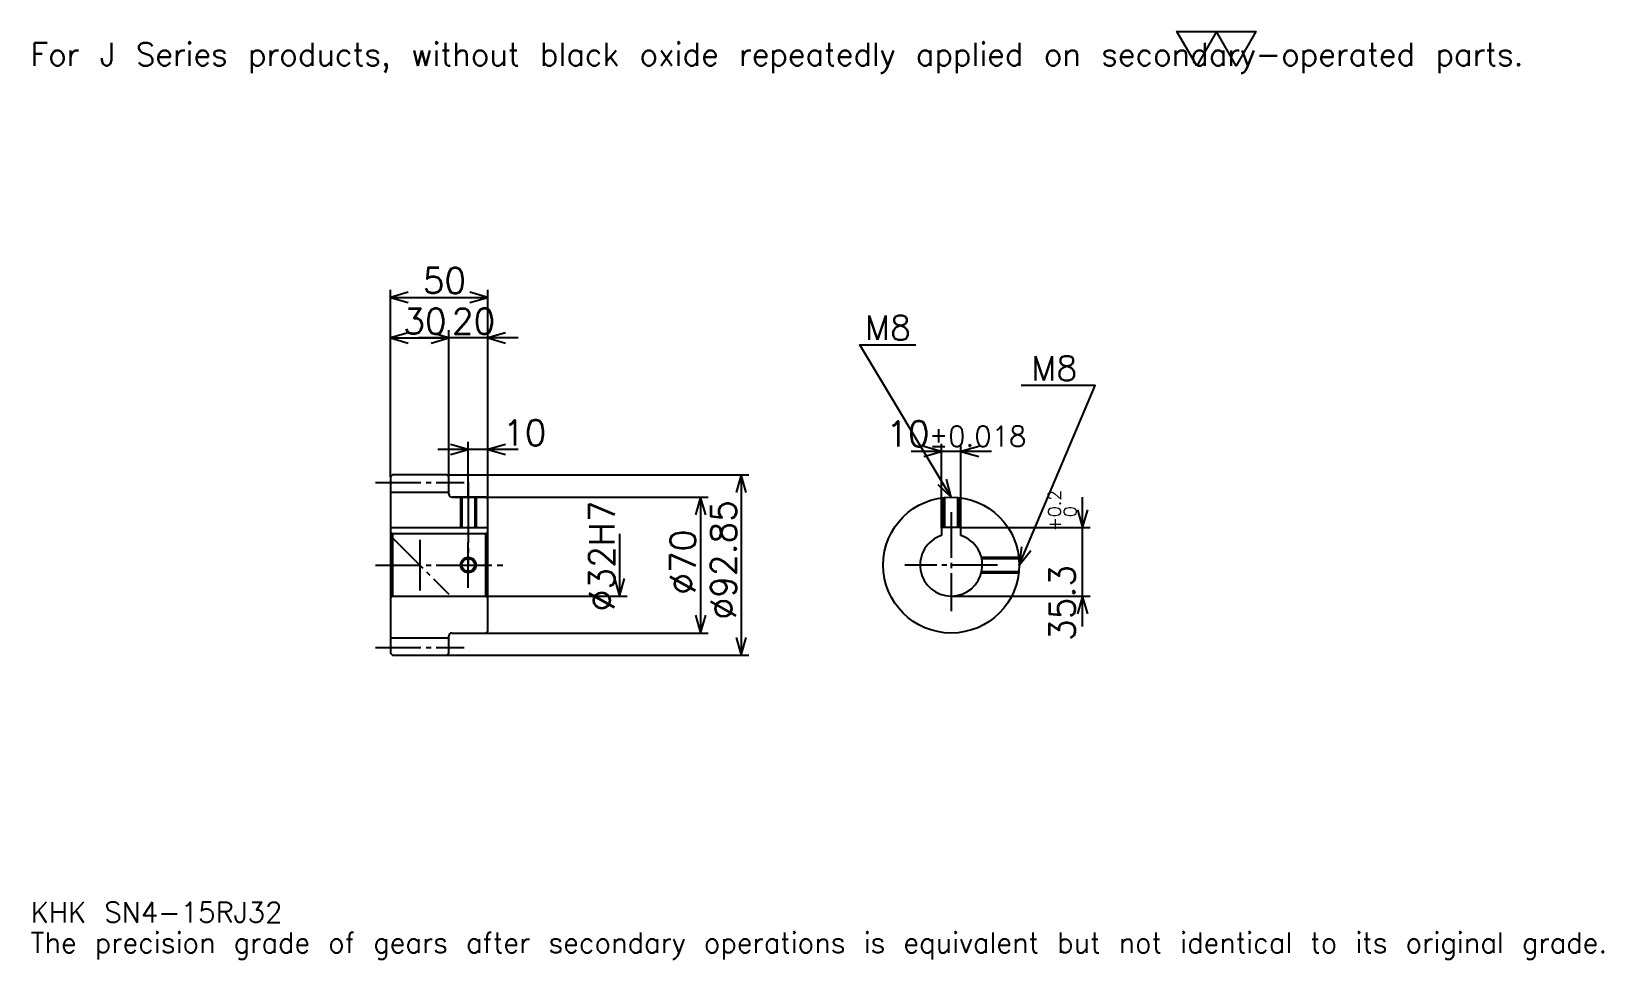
# Model space of a CAD drawing. Extents: x 27 to 835, y 10 to 487.
import ezdxf

# ---------------------------------------------------------------- set-up
doc = ezdxf.new("R2010")
doc.units = 0
doc.linetypes.add('DASHDOT', pattern=[31.304349, 23.478261, -2.608696, 2.608696, -2.608696])
doc.layers.get('0').update_dxf_attribs({"linetype": 'CONTINUOUS'})
doc.layers.add('DASHDOT', color=6, linetype='DASHDOT')
doc.styles.add('KANJI', font='TXT', dxfattribs={"bigfont": 'BIGFONT'})

msp = doc.modelspace()

# ---------------------------------------------------------------- linework, layer by layer
at = {"color": 5}
for p, q in [((211.304337, 259.035095), (211.304337, 354.252472)), ((211.304337, 350.339417), (261.304321, 350.339417)), ((261.304321, 259.035095), (261.304321, 354.252472)), ((241.304337, 259.035095), (241.304337, 333.382935)), ((211.304337, 329.469879), (241.304337, 329.469879)), ((276.956512, 329.469879), (225.652161, 329.469879)), ((251.304337, 259.035095), (251.304337, 275.991608)), ((276.956512, 272.078583), (235.652161, 272.078583)), ((520.434753, 271.039124), (479.130432, 271.039124)), ((494.782593, 231.908691), (494.782593, 274.952179)), ((504.782593, 231.908691), (504.782593, 274.952179)), ((211.304337, 258.035095), (211.304337, 259.035095)), ((240.304337, 259.035095), (261.304321, 259.035095)), ((241.304337, 258.035095), (241.304337, 259.035095)), ((251.304337, 247.608688), (251.304337, 259.035095)), ((251.304337, 247.608688), (251.304337, 259.035095)), ((261.304321, 259.035095), (395.652161, 259.035095)), ((261.304321, 246.608688), (261.304321, 259.035095)), ((391.739136, 259.035095), (391.739136, 166.182281)), ((242.804337, 247.608688), (261.304321, 247.608688)), ((261.304321, 247.608688), (374.782593, 247.608688)), ((370.869568, 247.608688), (370.869568, 177.608688)), ((567.391296, 180.956512), (567.391296, 247.560852)), ((329.130432, 228.608688), (329.130432, 196.608688)), ((504.782593, 231.908691), (571.304382, 231.908691)), ((261.304321, 196.608688), (333.043457, 196.608688)), ((499.782593, 196.608688), (571.304382, 196.608688)), ((242.804337, 177.608688), (261.304321, 177.608688)), ((261.304321, 177.608688), (374.782593, 177.608688)), ((240.304337, 166.182281), (261.304321, 166.182281)), ((261.304321, 166.182281), (395.652161, 166.182281))]:
    msp.add_line(p, q, dxfattribs=at)
at = {"color": 4}
for p, q in [((211.304337, 250.035095), (241.304337, 250.035095)), ((211.304337, 231.908691), (261.304321, 231.908691)), ((212.304337, 228.608688), (212.304337, 196.608688)), ((260.304321, 228.608688), (261.304321, 229.608688)), ((260.304321, 196.608688), (261.304321, 195.608688)), ((211.304337, 175.182281), (241.304337, 175.182281))]:
    msp.add_line(p, q, dxfattribs=at)
at = {"color": 7}
msp.add_line((226.304337, 225.652161), (226.304337, 199.565216), dxfattribs=at)
msp.add_lwpolyline([(626.086975, 469.565216), (615.913086, 487.200012), (656.608704, 487.200012), (646.434814, 469.565216), (636.260864, 487.200012), (626.086975, 469.565216)], dxfattribs=at)
at = {"color": 5}
for points in [[(220.434769, 352.94812), (211.304337, 350.339417), (220.434769, 347.730743)], [(252.173904, 347.730743), (261.304321, 350.339417), (252.173904, 352.94812)], [(220.434769, 332.078583), (211.304337, 329.469879), (220.434769, 326.861176)], [(232.173904, 326.861176), (241.304337, 329.469879), (232.173904, 332.078583)], [(232.173904, 326.861176), (241.304337, 329.469879), (232.173904, 332.078583)], [(270.434784, 332.078583), (261.304321, 329.469879), (270.434784, 326.861176)], [(499.782593, 247.608688), (452.82608, 325.869568), (481.521729, 325.869568)], [(534.782593, 212.608688), (573.913025, 305), (535.826111, 305)], [(242.173904, 269.469879), (251.304337, 272.078583), (242.173904, 274.687256)], [(270.434784, 274.687256), (261.304321, 272.078583), (270.434784, 269.469879)], [(485.652161, 268.43042), (494.782593, 271.039124), (485.652161, 273.647827)], [(513.913025, 273.647827), (504.782593, 271.039124), (513.913025, 268.43042)], [(394.347809, 249.904663), (391.739136, 259.035095), (389.130432, 249.904663)], [(492.848083, 254.09581), (499.782593, 247.608688), (497.32196, 256.780151)], [(373.478241, 238.478256), (370.869568, 247.608688), (368.260864, 238.478256)], [(564.782593, 241.039124), (567.391296, 231.908691), (570, 241.039124)], [(535.941284, 222.033524), (534.782593, 212.608688), (540.745544, 219.998779)], [(326.521729, 205.73912), (329.130432, 196.608688), (331.739136, 205.73912)], [(570, 187.478256), (567.391296, 196.608688), (564.782593, 187.478256)], [(368.260864, 186.73912), (370.869568, 177.608688), (373.478241, 186.73912)], [(389.130432, 175.312714), (391.739136, 166.182281), (394.347809, 175.312714)]]:
    msp.add_lwpolyline(points, dxfattribs=at)
at = {"color": 4}
for points in [[(241.304337, 249.108688), (241.304337, 258.035095), (240.304337, 259.035095), (212.304337, 259.035095), (211.304337, 258.035095), (211.304337, 195.608688)], [(242.804337, 177.608688), (260.304321, 177.608688), (261.304321, 178.608688), (261.304321, 246.608688), (260.304321, 247.608688), (242.804337, 247.608688)], [(247.304337, 247.608688), (247.304337, 231.908691)], [(247.97934, 247.608688), (247.97934, 231.908691)], [(254.629333, 247.608688), (254.629333, 231.908691)], [(255.304337, 247.608688), (255.304337, 231.908691)], [(495.782593, 231.908691), (495.782593, 247.379364)], [(496.457581, 231.908691), (496.457581, 247.450394)], [(503.107605, 231.908691), (503.107605, 247.450394)], [(503.782593, 231.908691), (503.782593, 247.379364)], [(211.304337, 195.608688), (212.304337, 196.608688), (260.304321, 196.608688), (260.304321, 228.608688), (212.304337, 228.608688), (211.304337, 229.608688)], [(504.782593, 227.807373), (504.782593, 231.908691), (494.782593, 231.908691), (494.782593, 227.807373)], [(515.274536, 216.608688), (534.553284, 216.608688)], [(515.433289, 215.933685), (534.624329, 215.933685)], [(515.274536, 208.608688), (534.553284, 208.608688)], [(515.433289, 209.283691), (534.624329, 209.283691)], [(211.304337, 195.608688), (211.304337, 167.182281), (212.304337, 166.182281), (240.304337, 166.182281), (241.304337, 167.182281), (241.304337, 176.108688)]]:
    msp.add_lwpolyline(points, dxfattribs=at)
for centre, radius in [((499.782593, 212.608688), 35), ((251.304337, 212.608688), 3.325)]:
    msp.add_circle(centre, radius, dxfattribs=at)
at = {"color": 7}
msp.add_circle((251.304337, 212.608688), 4, dxfattribs=at)
at = {"color": 4}
for centre, radius, start, end in [((242.804337, 249.108688), 1.5, 180, 270), ((499.782593, 212.608688), 16, 108.209957329, 71.790042671), ((242.804337, 176.108688), 1.5, 90, 180)]:
    msp.add_arc(centre, radius, start, end, dxfattribs=at)
at = {"layer": 'DASHDOT', "color": 7}
for p, q in [((203.478256, 255.035095), (249.130432, 255.035095)), ((251.304337, 247.608688), (251.304337, 212.608688)), ((499.782593, 239.734772), (499.782593, 188.782608)), ((211.304337, 227.608688), (241.304337, 197.608688)), ((203.478256, 212.608688), (269.130432, 212.608688)), ((523.608704, 212.608688), (475.956482, 212.608688)), ((203.478256, 170.182281), (249.130432, 170.182281))]:
    msp.add_line(p, q, dxfattribs=at)
for points in [[(251.304337, 255.434784), (251.304337, 224.082596)], [(251.304337, 200.782608), (251.304337, 224.434769)], [(239.478241, 212.608688), (263.130432, 212.608688)]]:
    msp.add_lwpolyline(points, dxfattribs=at)

# ---------------------------------------------------------------- texts
at = {"color": 7, "style": 'KANJI'}
for s, height, p in [('For J Series products, without black oxide repeatedly applied on secondary-operated parts.', 11.73913, (26.086956, 469.565216)), ('50', 13.043478, (227.82608, 352.426392)), ('30', 13.043478, (217.82608, 331.556824)), ('20', 13.043478, (242.82608, 331.556824)), ('M8', 12.52174, (455.434753, 328.478271)), ('M8', 12.52174, (541.043457, 307.608704)), ('10', 13.043478, (269.130432, 274.165527)), ('10', 13.043478, (466.336548, 273.647827)), ('%%p0.018', 10.434783, (488.378418, 273.647827)), ('KHK SN4-15RJ32', 10.434783, (26.086956, 28.695652)), ('The precision grade of gears after secondary operations is equivalent but not identical to its original grade.', 10.434783, (26.086956, 13.043478))]:
    msp.add_text(s, height=height, dxfattribs=at).set_placement(p)
for s, height, p in [('%%c32H7', 13.043478, (326.521729, 188.804337)), ('%%c92.85', 13.043478, (389.130432, 184.565216)), ('0.2', 6.521739, (556.17395, 237.298737)), ('+', 6.521739, (556.17395, 229.9944)), ('0', 6.521739, (564.260864, 237.298737)), ('%%c70', 13.043478, (368.260864, 197.282593)), ('35.3', 13.043478, (563.478271, 173.537048))]:
    msp.add_text(s, height=height, rotation=90, dxfattribs=at).set_placement(p)

doc.saveas('drawing.dxf')
